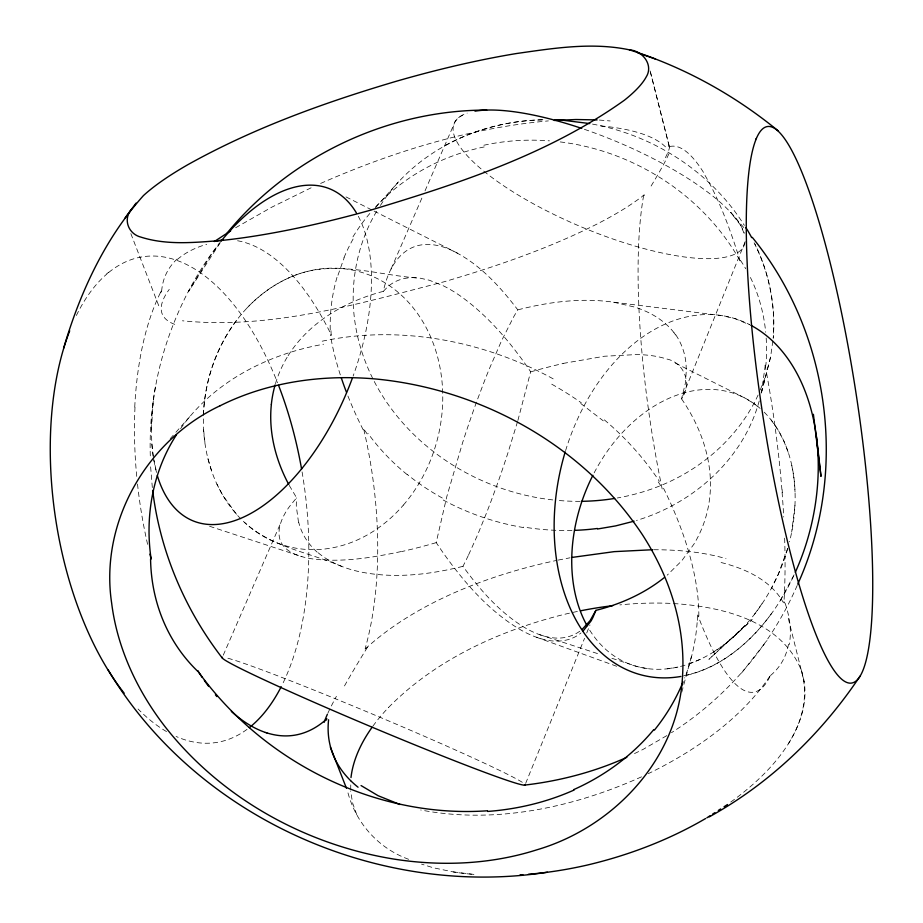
<?xml version="1.0" encoding="UTF-8"?>
<svg xmlns="http://www.w3.org/2000/svg" width="923" height="923" viewBox="0 0 923 923"><rect width="100%" height="100%" fill="white"/><g stroke="black" fill="none" stroke-linecap="round" stroke-linejoin="round"><path stroke-width="0.69" stroke-dasharray="4.62 3.46" d="M350.682 789.569L350.844 780.177M151.372 429.956L153.241 401.228M135 407.193L134.839 410.677A250.237 117.602 81.5 0 0 136.858 477.733M697.696 615.768L697.246 622.667M784.169 602.996L784.238 601.946M765.282 365.081L761.613 391.583M203.441 414.785C204.837 380.022 216.847 345.698 238.238 318.181M794.945 505.504L791.68 532.144M761.394 392.829L770.578 357.074L772.839 340.945M155.387 386.945C151.176 410.377 149.468 434.283 150.38 458.073M644.289 195.641C645.131 192.861 641.347 197.764 640.47 197.741C626.648 208.01 611.637 216.57 596.316 224.404C547.916 248.737 496.424 266.366 444.551 281.653C359.359 303.609 271.166 329.765 182.408 320.789M288.114 355.724C304.809 328.911 331.784 309.863 360.928 298.579A204.756 202.829 -49.9 0 1 383.333 291.356C387.325 272.354 397.271 251.044 417.669 245.668A121.905 64.218 62.6 0 1 447.943 248.668C477.041 261.071 498.928 285.184 517.803 309.863A215.417 22.417 -71.4 0 0 513.488 317.2L501.443 341.002L489.352 368.808A134.862 14.456 -71.6 0 0 484.644 380.576L477.076 400.536A121.963 13.164 -71.6 0 0 462.585 442.74L446.801 496.597L436.198 542.539A193.784 88.423 53.7 0 0 444.482 554.7C465.377 583.832 489.663 611.661 520.872 630.005A118.502 56.061 54.1 0 0 541.305 638.808C554.458 642.8 570.079 642.12 580.994 632.947M761.337 393.002L770.578 357.074M681.774 692.215L691.431 656.507M759.214 400.986C743.396 459.227 693.265 503.485 636.455 520.468M365.196 649.007C415.2 603.157 487.586 575.11 555.842 560.584M517.895 420.438L530.644 371.761A190.876 86.577 51.5 0 0 522.049 359.497C504.616 335.73 484.725 313.347 460.612 296.168A109.006 47.454 51.4 0 0 442.498 285.403L429.195 280.2L420.426 278.227C380.045 275.769 338.303 260.355 298.487 274.004C278.781 280.938 261.163 293.029 246.833 308.155M517.549 421.649L507.846 453.17A107.195 10.176 -71.5 0 1 496.689 485.856L490.851 501.708A121.121 11.584 -71.5 0 1 486.259 513.626L479.152 531.129A150.611 14.595 -71.6 0 1 476.568 537.186L468.653 554.735M337.98 275.239L344.152 257.759M745.207 241.561L681.555 398.874C700.603 426.518 712.787 459.989 710.087 493.874A115.479 114.867 1.8 0 1 693.888 544.189L681.762 560.78L667.202 575.167M289.268 485.429L296.652 497.878A235.111 91.492 -15.4 0 0 292.626 502.677C281.896 514.93 271.004 537.417 287.388 549.785A113.921 43.635 -16.9 0 0 313.197 559.003C342.871 562.626 372.8 557.573 401.793 551.412M787.619 548.539L778.354 574.164L771.536 588.055M760.264 389.91L765.755 375.696M525.66 783.385L584.559 638.312M586.716 632.993L589.959 625.009M797.207 585.436C771.097 645.408 726.701 697.569 671.471 732.689M223.262 655.18L280.604 523.214M391.052 269.043L422.734 196.114M425.018 190.876L455.177 121.444L458.558 117.648L463.508 114.567M769.863 676.178C741.861 718.221 694.788 751.172 648.269 773.659M160.764 292.406L160.902 292.141M794.08 574.833L780.004 600.977M160.694 292.556L161.225 291.495M161.006 291.91L161.421 291.091M758.106 395.021C739.104 436.025 703.338 467.869 661.849 485.094A225.708 203.591 29.4 0 1 617.314 497.982M730.762 802.041C771.305 772.897 817.178 724.601 801.314 670.271C781.054 620.014 720.367 606.261 671.667 603.434A248.472 137.792 -17.9 0 0 619.875 604.9M220.159 242.772L188.58 291.449L209.417 257.39L220.02 242.611M376.596 211.367C359.97 239.207 352.125 271.904 353.278 304.255A197.707 176.904 29.4 0 0 386.61 402.163C424.43 457.404 487.713 493.009 553.95 500.047M380.414 205.46C415.119 150.795 480.295 120.521 543.993 119.863M754.599 614.141L763.575 601.473M180.585 428.653C213.536 381.684 268.028 354.04 323.592 344.221M741.4 673.202L767.013 640.493M771.501 613.576C749.972 642.904 719.975 668.414 683.539 675.809M383.333 291.345L387.591 286.915A192.446 84.812 52.6 0 1 390.417 284.642C398.171 278.908 408.162 276.888 417.646 277.892M170.213 438.69L174.978 433.314M175.935 432.241L191.199 415.05M375.246 207.894L398.413 181.877M744.734 625.84L708.922 659.334L752.13 619.598L734.166 636.339L723.09 645.477L711.725 653.149M388.606 707.399C434.987 660.257 497.151 631.701 560.492 615.306A248.472 137.792 -17.9 0 1 577.925 611.338M106.791 273.773L108.649 272.227M579.748 631.251C572.352 636.651 562.915 638.82 553.858 637.92A116.875 59.06 59.1 0 1 524.033 627.202C499.274 611.961 479.868 589.682 462.965 566.33A200.741 19.821 -71.7 0 0 468.653 554.746M235.642 227.739L271.847 207.144L312.862 186.931M666.764 735.654L643.181 749.338L631.851 754.876M641.531 776.831C573.091 807.625 495.339 824.331 420.68 809.967M320.627 183.435C392.863 151.672 469.495 127.997 548.366 120.901M688.927 663.914L700.269 659.299M518.045 309.793C549.116 301.833 581.709 297.61 613.668 302.213L722.109 315.643L735.077 318.654L749.672 324.815M462.758 566.387C429.391 574.683 394.109 578.836 360.108 571.856A111.856 69.387 -10.1 0 1 319.439 553.835L317.42 552.104M563.065 363.431L604.496 356.232L637.251 354.536A105.568 37.485 -14.1 0 1 666.187 358.897C684.658 362.266 692.215 384.106 681.555 398.874L685.443 382.907L686.4 369.246M483.86 145.234C505.343 140.561 527.518 139.165 549.427 140.85M558.196 560.088L569.976 557.804M667.248 668.817L677.874 667.064M653.761 549.727C678.059 549.773 702.576 551.873 725.997 558.634M599.339 120.048L610.138 120.959M453.285 871.923L474.445 874.473A243.476 132.312 -17.6 0 1 453.285 871.923L433.325 867.782L421.534 864.113M560.261 141.934C634.193 150.922 703.522 195.572 740.061 260.805M613.668 302.213L635.093 307.174A118.64 77.97 -15.1 0 1 674.009 332.695M523.653 527.587C494.97 522.764 467.107 513.188 441.632 499.147M592.52 124.109C653.934 135.439 711.125 172.151 744.353 225.397M647.346 668.61L637.574 666.683L608.926 657.314M539.355 634.574L600.746 654.638M209.613 526.272L301.913 556.661M536.344 637.205L616.656 666.268M341.775 566.422C309.309 552.392 271.627 547.235 244.78 522.66M408.681 859.313C378.038 848.168 355.274 822.543 347.463 790.849M675.359 363.108L745.461 398.332L754.668 404.078L760.044 408.577M345.998 196.899L372.788 210.421M374.057 211.067L458.246 253.548M580.729 403.478L603.284 420.842M743.788 227.554L730.601 212.313L740.35 224.889L744.053 233.081M236.519 514.261L222.743 495.224L216.917 484.114M673.975 332.718L675.624 334.968M367.192 433.937L363.974 429.345M771.074 419.884L777.939 429.772L783.742 440.802L788.38 452.778M658.237 481.852L662.518 488.475M668.679 145.972L669.071 146.711A189.261 9.426 -55.4 0 1 663.775 160.821M754.103 242.807C769.055 272.077 775.643 305.478 773.22 338.256A199.08 179.362 27.3 0 0 754.945 244.018M783.708 601.842L784.031 602.627M130.858 233.611L158.941 306.217M356.797 814.732L352.574 802.941L350.659 790.907M207.963 458.696L211.932 471.907M650.104 70.933L669.694 148.13L650.23 71.244M298.521 522.36L296.306 506.242A186.7 116.39 -12 0 1 296.652 497.878M788.254 618.225L804.141 681.647M153.322 457.485L156.656 472.853A179.524 93.177 -67.6 0 1 219.236 243.464M791.807 465.469L794.022 478.633L795.049 492.063M152.33 487.586L150.484 465.03M151.833 443.975L153.172 456.135M203.614 429.922L205.148 444.644M782.104 489.571L782.346 492.57M331.195 335.314L330.942 329.846M668.921 153.691A190.876 10.603 -55 0 1 651.096 186.042M161.652 291.16A179.893 91.677 24.9 0 1 176.974 259.132M177.424 259.409A181.923 92.3 24.4 0 1 206.717 244.295M445.567 145.28A223.874 200.291 27.5 0 1 543.97 119.713M580.117 501.327A225.708 203.591 29.4 0 1 556.673 500.312M801.326 670.271A216.524 119.09 -17.3 0 1 786.65 746.442M372.904 726.159A214.84 117.233 -18.2 0 1 388.595 707.399M247.018 729.366A245.656 125.39 81.4 0 1 176.097 736.462M166.544 731.581A245.656 125.39 81.4 0 1 138.058 708.991M76.367 315.516A245.656 125.39 81.4 0 1 106.883 273.993M108.729 272.435A245.656 125.39 81.4 0 1 277.535 382.71M302.075 471.907A245.656 125.39 81.4 0 1 282.403 684.335M322.185 341.198A291.287 232.942 24 0 1 554.585 379.618M697.13 622.644A272.354 226.735 24.8 0 1 684.658 678.013M769.909 676.594A275.792 60.676 81.4 0 1 697.753 615.006M663.545 488.29A197.372 86.393 59.5 0 1 698.815 616.76M662.172 488.959A275.839 61.633 81.2 0 1 643.873 194.268M604.346 419.861A272.1 226.447 22.1 0 1 659.414 481.356M551.758 384.199A280.315 227.37 23.8 0 1 581.305 402.809M352.955 236.853A228.592 206.464 28.5 0 1 370.884 212.221M375.776 206.74A228.592 206.464 28.5 0 1 484.367 146.895M705.022 175.428A276.265 62.003 81.4 0 1 740.05 260.874M740.5 260.401A170.617 144.173 -65 0 1 745.738 268.743M750.422 277.488A170.617 144.173 -65 0 1 765.698 332.257M766.171 338.06A170.617 144.173 -65 0 1 765.905 365.058M765.132 365.243A276.254 61.656 81.5 0 1 781.885 489.352M571.995 530.425A233.784 200.96 22.9 0 1 523.699 527.045M442.29 498.016A215.509 191.073 24 0 1 407.216 474.422M407.101 474.549A208.194 186.965 23.3 0 1 368 433.464M363.766 429.46A250.006 116.886 81.4 0 1 365.173 648.557M363.131 429.691A163.44 64.887 62.2 0 1 347.244 394.283M340.322 374.9A163.44 64.887 62.2 0 1 330.365 334.68M237.58 240.753A250.041 116.921 81.6 0 1 331.345 335.014M330.226 329.811A208.021 188.8 22.1 0 1 337.645 275.135M343.979 257.69A216.593 195.941 26.7 0 1 353.971 237.488M344.487 685.927A170.732 12.622 -56.2 0 1 368 646.377M721.094 562.522A229.527 110.483 -18.2 0 1 783.039 602.108M785.092 603.192A176.985 94.896 31.7 0 1 789.223 644.577M788.507 644.231A178.589 95.104 32.4 0 1 770.186 675.786M600.654 125.909A258.752 75.328 -13.6 0 1 665.552 146.919M174.724 324.365A256.236 58.668 -21.7 0 1 169.255 289.395M782.081 492.294A275.527 60.768 81.6 0 1 783.731 517.018M784.642 538.167A275.527 60.768 81.6 0 1 784.065 600.4M669.729 146.549A275.596 61.645 81.4 0 1 704.099 173.362M147.599 544.351A250.237 117.602 81.5 0 1 137.492 483.917M134.746 407.031A249.672 117.198 81.6 0 1 160.417 292.66M327.85 713.248A168.736 13.21 -55.6 0 1 336.41 696.311M436.221 542.632A208.125 76.297 -16.4 0 1 401.77 551.55M317.2 552.208A133.316 83.001 -10.6 0 1 298.74 522.326M675.844 334.876A139.731 91.781 -14.5 0 1 686.216 369.281M530.702 371.877A211.713 79.136 -14.4 0 1 563.076 363.524M275.481 383.645A113.817 112.098 -43.6 0 1 288.091 355.713M594.147 472.853A145.119 104.91 -67.5 0 1 760.137 408.416M764.175 412.166A145.119 104.91 -67.5 0 1 789.511 541.836M787.7 548.55A145.119 104.91 -67.5 0 1 693.75 662.126A145.119 104.91 -67.5 0 1 588.32 627.882M358.309 216.282A179.524 93.177 -67.6 0 1 353.128 376.065M745.011 242.761A157.314 46.15 22.8 0 1 562.43 218.52A157.314 46.15 22.8 0 1 467.176 113.102M584.409 129.324A157.314 46.15 22.8 0 1 744.238 233.15M227.9 658.237A164.352 6.103 22.8 0 1 383.703 718.832A164.352 6.103 22.8 0 1 523.537 783.154M565.603 450.597A184.288 128.412 -76.5 0 1 749.73 324.677M793.561 576.125A184.288 128.412 -76.5 0 1 683.551 675.948M403.363 505.112A141.946 118.306 -76.5 0 0 359.785 271.824A141.946 118.306 -76.5 0 0 206.014 449.778A141.946 118.306 -76.5 0 0 403.363 505.112"/><path stroke-width="1.38" d="M271.362 404.424C268.443 432.102 275.689 460.104 288.737 484.437M63.629 348.248C79.77 293.087 104.807 238.642 143.423 195.607C145.211 193.957 147.045 192.376 148.915 190.83A249.556 54.595 -17.9 0 1 153.045 187.519A250.571 54.838 -17.8 0 1 187.784 164.721C253.444 128.043 324.677 102.418 396.636 81.166A290.353 64.76 -17.8 0 1 516.361 53.546C553.581 48.238 592.047 41.985 629.348 49.83C683.62 66.894 734.143 94.792 778.124 130.801M664.029 577.775C648.719 590.028 631.055 599.108 612.549 605.442A208.506 206.498 -18.4 0 1 595.9 610.368L592.993 617.291A206.221 97.388 52.5 0 1 590.928 621.133L582.909 631.274M755.625 139.961L756.202 138.496M797.749 584.155C848.699 472.022 830.089 332.684 752.268 237.349M595.9 610.368L590.12 620.602L582.251 629.301M130.974 209.936C122.909 219.939 128.735 234.084 140.85 237.096C166.798 245.403 194.626 242.53 221.324 240.476A283.523 61.76 -17.6 0 0 370.261 210.248C458.523 183.677 548.608 154.279 624.352 100.249A252.452 55.749 -17.6 0 0 646.146 77.059C653.715 65.268 642.962 50.765 629.348 49.83M176.501 434.733C152.814 471.111 144.749 516.349 151.13 559.026A250.237 117.602 81.5 0 1 149.93 554.146M860.051 676.155C821.493 733.82 770.105 783.339 709.199 816.913M125.159 217.782L136.085 203.095M653.749 729.631C632.324 755.556 604.519 775.862 573.875 789.546M227.093 233.069C289.972 156.414 387.579 110.079 486.721 110.079M325.807 719.594L326.8 718.705L326.384 719.94M214.321 241.549L230.681 230.819M706.845 817.847L710.283 815.62M712.579 814.144L714.875 812.667M718.313 810.452L720.609 808.963M724.047 806.748L727.497 804.533M220.101 405.751C146.792 440.144 99.476 522.291 111.648 603.111A275.077 216.374 29 0 0 165.09 726.724C220.851 797.841 304.936 844.626 393.763 859.059A315.112 250.744 29 0 0 536.955 849.783C614.164 827.1 678.832 758.095 682.547 675.624A277.742 220.597 27.7 0 0 642.385 534.682C583.578 445.74 481.794 389.356 376.434 379.053A311.536 245.091 27.8 0 0 220.112 405.762M705.599 818.528C668.921 839.942 628.851 855.217 587.559 864.989A243.476 132.312 -17.6 0 1 528.418 874.254M626.821 757.333C594.424 771.94 559.719 781.043 524.449 785.115M634.043 521.183L615.629 525.902L597.596 528.983M572.318 557.377L614.233 551.642L652.63 549.727M547.431 872.223C378.165 898.321 196.276 817.709 108.003 669.66M554.227 120.452L575.998 119.517L597.1 119.921M487.482 810.775C375.419 818.655 262.859 761.89 197.868 671.125M589.751 123.567L560.976 120.002A223.874 200.291 27.5 0 0 555.3 119.771M266.92 733.012L265.27 732.47M399.982 804.521L378.142 795.718L361.066 785.565M637.908 52.888L655.168 58.934M222.12 657.822C184.762 609.422 160.025 551.204 152.676 490.425M745.899 227.727L747.434 230.058A199.08 179.362 27.3 0 1 751.68 237.615M330.353 747.065L346.425 788.196M813.394 414.289L820.985 476.383L816.463 436.821M614.614 498.443A225.708 203.591 29.4 0 1 581.536 501.316M522.868 874.669A243.476 132.312 -17.6 0 1 520.099 874.842M580.671 610.784A248.472 137.792 -17.9 0 1 612.803 605.673M350.994 777.524A214.84 117.233 -18.2 0 1 372.107 727.255M756.26 138.75A281.411 47.731 81.4 0 1 865.428 464.765A281.411 47.731 81.4 0 1 807.371 611.061A281.411 47.731 81.4 0 1 755.683 140.215M124.167 693.185A245.656 125.39 81.4 0 1 69.71 330.803M278.55 385.318A245.656 125.39 81.4 0 1 301.59 469.069M281.203 686.724A245.656 125.39 81.4 0 1 249.337 727.601M197.707 671.286A187.6 166.648 -48 0 1 150.564 559.096M265.259 732.389A250.214 117.671 81.4 0 1 231.361 711.437M216.905 696.588A250.214 117.671 81.4 0 1 215.405 694.834M208.736 686.47A250.214 117.671 81.4 0 1 204.364 680.493M202.206 677.378A250.214 117.671 81.4 0 1 197.937 670.929M574.152 789.996A296.756 251.529 35 0 1 487.644 811.444M654.407 730.116A279.507 232.919 28 0 0 680.286 688.339A272.354 226.735 24.8 0 0 683.089 681.912M597.446 528.464A233.784 200.96 22.9 0 1 574.556 530.356M358.055 787.215A227.346 125.401 -17.3 0 1 328.588 719.778M324.261 722.248A168.736 13.21 -55.6 0 1 327.365 714.321M325.796 719.802A249.602 117.383 81.2 0 1 266.92 732.908M214.978 241.353A250.041 116.921 81.6 0 1 223.135 240.061M346.46 392.24A163.44 64.887 62.2 0 1 341.325 377.945M271.339 404.424A113.817 112.098 -43.6 0 1 275.112 384.914M587.04 625.644A145.119 104.91 -67.5 0 1 592.901 475.276M221.012 241.249A179.524 93.177 -67.6 0 1 356.382 212.89M352.148 378.742A179.524 93.177 -67.6 0 1 246.533 515.68A179.524 93.177 -67.6 0 1 157.337 475.61M474.976 111.187A157.314 46.15 22.8 0 1 581.767 128.412M525.118 784.712A164.352 6.103 22.8 0 1 368.462 725.651A164.352 6.103 22.8 0 1 222.501 657.291M750.895 325.288A184.288 128.412 -76.5 0 1 795.303 572.352M680.886 676.455A184.288 128.412 -76.5 0 1 565.211 451.889"/></g></svg>
